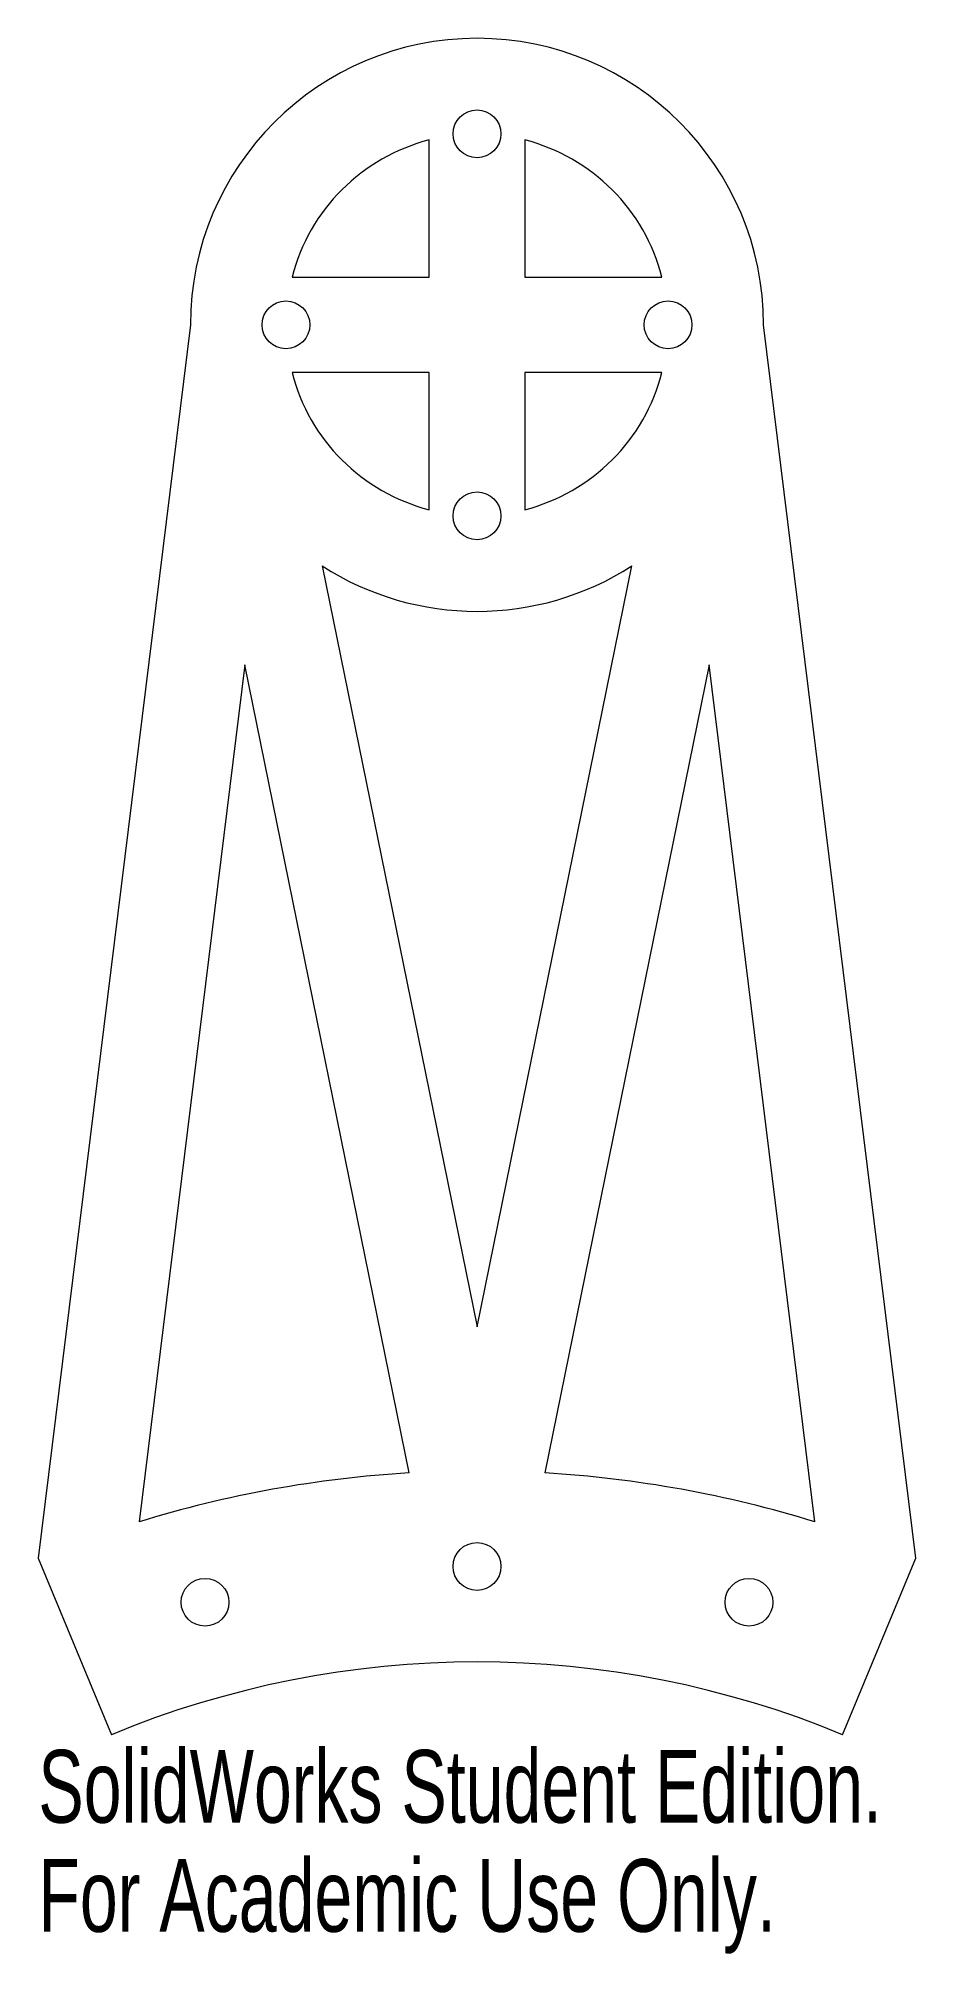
# Model space of a CAD drawing. Header units: inches. Extents: x -1.15 to 1.15, y 1.74 to 6.75.
import ezdxf

# ---------------------------------------------------------------- set-up
doc = ezdxf.new("R2010")
doc.units = ezdxf.units.IN
doc.header["$MEASUREMENT"] = 0
doc.styles.add('SLDTEXTSTYLE0', font='TXT', dxfattribs={"width": 0.7})

msp = doc.modelspace()

# ---------------------------------------------------------------- linework, layer by layer
at = {"color": 7, "linetype": 'Continuous', "lineweight": 15}
for p, q in [((-0.125, 6.125), (-0.125, 6.4841)), ((0.125, 6.4841), (0.125, 6.125)), ((-0.4841, 6.125), (-0.125, 6.125)), ((0.125, 6.125), (0.4841, 6.125)), ((-0.75, 6), (-1.1481, 2.7716)), ((1.1481, 2.7716), (0.75, 6)), ((-0.125, 5.875), (-0.4841, 5.875)), ((-0.125, 5.5159), (-0.125, 5.875)), ((0.125, 5.875), (0.125, 5.5159)), ((0.4841, 5.875), (0.125, 5.875)), ((-0.4053, 5.3689), (0, 3.377)), ((0, 3.377), (0.4053, 5.3689)), ((-0.6078, 5.1103), (-0.8844, 2.8667)), ((-0.1774, 2.9948), (-0.6078, 5.1103)), ((0.6078, 5.1103), (0.1774, 2.9948)), ((0.8844, 2.8667), (0.6078, 5.1103)), ((-1.1481, 2.7716), (-0.9567, 2.3097)), ((0.9567, 2.3097), (1.1481, 2.7716))]:
    msp.add_line(p, q, dxfattribs=at)
for centre in [(0, 6.5), (-0.5, 6), (0.5, 6), (0, 5.5), (0, 2.75), (-0.7118, 2.6563), (0.7118, 2.6563)]:
    msp.add_circle(centre, 0.0625, dxfattribs=at)
for centre, radius, start, end in [((0, 6), 0.75, 0, 180), ((0, 6), 0.5, 104.4775, 165.5225), ((0, 6), 0.5, 14.4775, 75.5225), ((0, 6), 0.5, 194.4775, 255.5225), ((0, 6), 0.5, 284.4775, 345.5225), ((0, 6), 0.75, 237.2899, 302.7101), ((0, 0), 3, 93.3893, 107.1464), ((0, 0), 3, 72.8536, 86.6107), ((0, 0), 2.5, 67.5, 112.5)]:
    msp.add_arc(centre, radius, start, end, dxfattribs=at)

# ---------------------------------------------------------------- texts
at = {"color": 7, "linetype": 'Continuous', "char_height": 0.1903, "attachment_point": 1, "style": 'SLDTEXTSTYLE0'}
for s, insert in [('SolidWorks Student Edition.', (-1.1481, 2.2696)), ('For Academic Use Only.', (-1.1481, 1.9841))]:
    msp.add_mtext(s, dxfattribs=dict(at, insert=insert))

doc.saveas('drawing.dxf')
